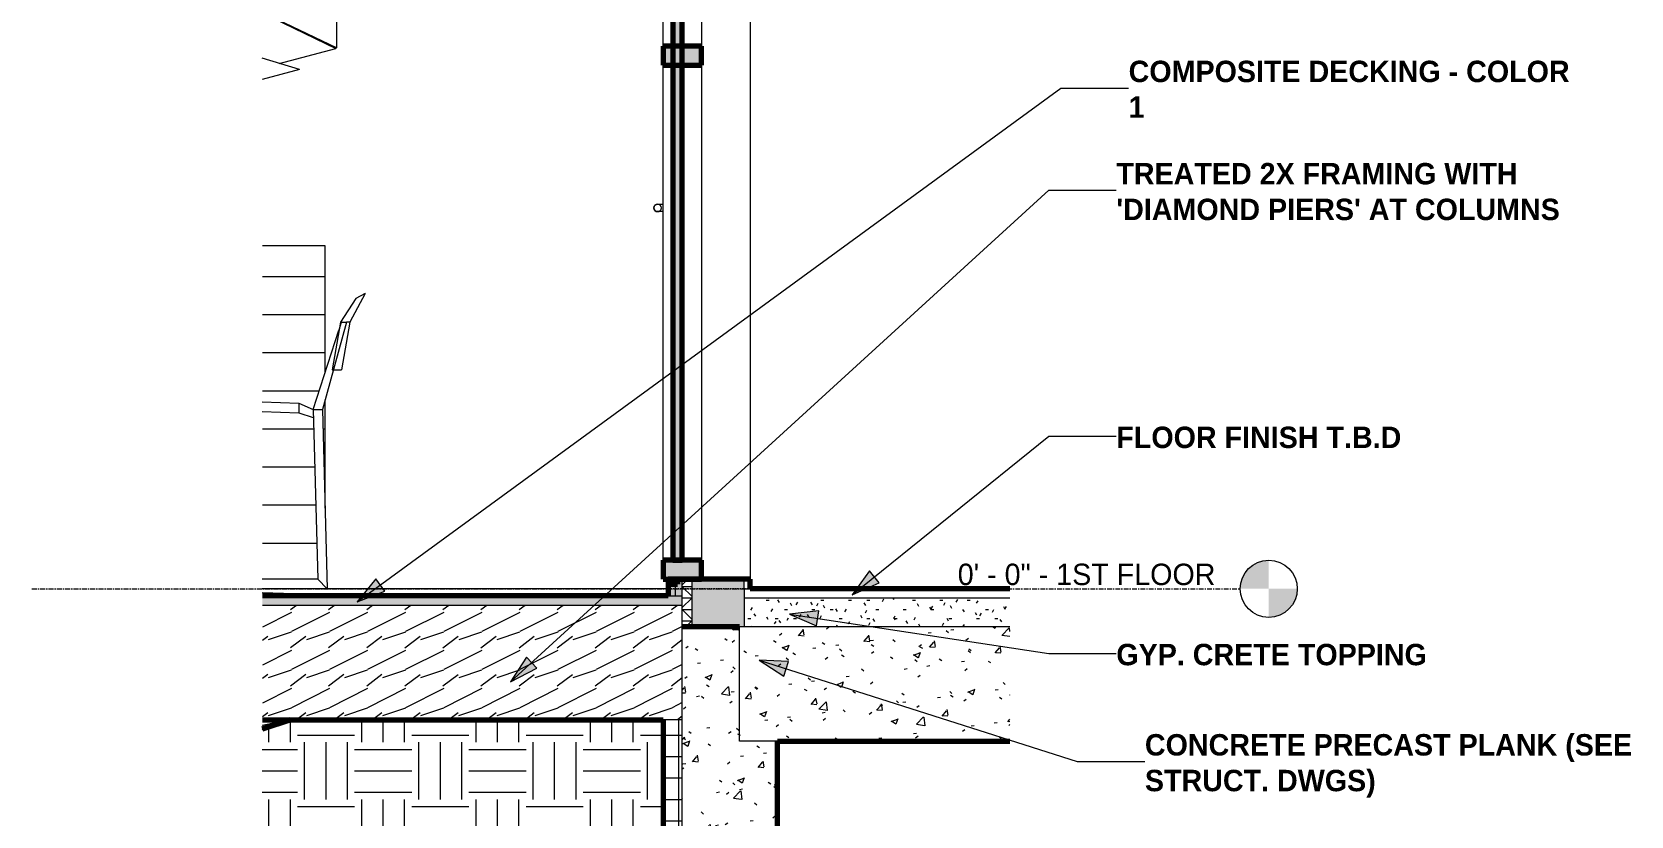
# Model space of a CAD drawing. Header units: inches. Extents: x -3449 to -2631, y -208 to 451.
# Drawn here: x -3126.7 to -2958.8, y -23.9 to 58.5 of the extents above; entities that cross this region are included whole.
import ezdxf

# ---------------------------------------------------------------- set-up
doc = ezdxf.new("R2010")
doc.units = ezdxf.units.IN
doc.header["$MEASUREMENT"] = 0
doc.linetypes.add('Aligning Line 1_8_', pattern=[0.25, 0.125, -0.125])
doc.linetypes.add('Grid Line 1_2_', pattern=[0.875, 0.5, -0.125, 0.125, -0.125])
for name, color, linetype, lineweight in [('0-4', 50, 'Continuous', 5), ('A-DOOR-2', 10, 'Continuous', 18), ('A-DOOR-3', 31, 'Continuous', 9), ('A-FLOR-1', 8, 'Continuous', 5), ('A-FLOR-4', 192, 'Continuous', 70), ('A-FLOR-LEVL', 51, 'Continuous', 9), ('A-FLOR-LEVL-1', 51, 'Grid Line 1_2_', 9), ('A-FLOR-MCUT', 51, 'Continuous', 18), ('A-FLOR-PATT-1', 8, 'Continuous', 9), ('A-GLAZ-1', 55, 'Continuous', 18), ('A-GLAZ-2', 10, 'Continuous', 18), ('A-GLAZ-3', 27, 'Continuous', 18), ('A-GLAZ-4', 151, 'Continuous', 70), ('A-WALL', 113, 'Continuous', 18), ('A-WALL-1', 55, 'Continuous', 18), ('A-WALL-3', 8, 'Continuous', 5), ('A-WALL-4', 23, 'Continuous', 18), ('A-WALL-7', 113, 'Continuous', 70), ('A-WALL-PATT-1', 135, 'Continuous', 9), ('A-WALL-PATT-2', 111, 'Continuous', 9), ('C-TOPO', 7, 'Continuous', 9), ('C-TOPO-1', 7, 'Continuous', 70), ('C-TOPO-2', 135, 'Continuous', 9), ('G-ANNO-SYMB', 111, 'Aligning Line 1_8_', 9), ('G-ANNO-TEXT', 231, 'Continuous', 9), ('G-IMPT', 8, 'Continuous', 9), ('L-SITE', 91, 'Continuous', 9), ('L-SITE-1', 7, 'Continuous', 9), ('S-FNDN-1', 32, 'Continuous', 70)]:
    doc.layers.add(name, color=color, linetype=linetype, lineweight=lineweight)
doc.styles.add('Century Gothic', font='ufonts.com_century-gothic.ttf', dxfattribs={"height": 2.25})
doc.styles.add('Century Gothic_B', font='GOTHICB.TTF', dxfattribs={"height": 2.25})
pattern_1 = [(0, (-10964.796, 146.633), (6, 6), [6, -6]), (0, (-10964.796, 148.883), (6, 6), [6, -6]), (0, (-10964.796, 151.133), (6, 6), [6, -6]), (90, (-10964.046, 151.883), (-6, 6), [6, -6]), (90, (-10961.796, 151.883), (-6, 6), [6, -6]), (90, (-10959.546, 151.883), (-6, 6), [6, -6])]
pattern_2 = [(50, (-1935.993, 146.633), (6.885997, -0.602097), [0.72, -7.92]), (355, (-1935.993, 146.633), (-1.331756, 7.220547), [0.576, -6.336]), (100.451, (-1935.419, 146.583), (5.55363, 6.61819), [0.612, -6.731]), (46.184, (-1935.993, 148.553), (10.24564, -1.588925), [1.08, -11.88]), (96.636, (-1935.139, 148.421), (8.97244, 9.35152), [0.918, -10.096]), (351.184, (-1935.993, 148.553), (8.9732, 9.35123), [0.864, -9.504]), (21, (-1935.033, 148.073), (5.730726, -3.865003), [0.72, -7.92]), (326, (-1935.033, 148.073), (2.33581, 6.96088), [0.576, -6.336]), (71.451, (-1934.555, 147.751), (8.065876, 3.095948), [0.612, -6.731]), (37.5, (-1935.9931, 146.633), (0.116866, 3.1954784), [0.317, -5.942, 0.317, -6.115, -6.36]), (37.5, (-1935.9931, 146.633), (0.116866, 3.1954784), [-12.691, 0.317, -6.043]), (7.5, (-1935.993, 146.633), (2.52543, 3.786025), [0.317, -3.35, 0.317, -5.798, -2.424]), (7.5, (-1935.993, 146.633), (2.52543, 3.786025), [-9.782, 0.317, -2.107]), (327.5, (-1938.1331, 146.633), (5.1243685, -0.216176), [0.317, -2.083, 0.317, -7.171, -9.936]), (327.5, (-1938.1331, 146.633), (5.1243685, -0.216176), [-9.888, 0.317, -9.619]), (317.5, (-1939.093, 146.633), (5.598326, 0.96141), [0.317, -2.803, 0.317, -4.656, -7.056]), (317.5, (-1939.093, 146.633), (5.598326, 0.96141), [-8.093, 0.317, -6.739])]

# ---------------------------------------------------------------- blocks, each defined once
blk = doc.blocks.new('CTR  - Topography_rvt-3-BUILDING SECTION - EAST_WEST - LOOKING SOUTH - Callout 1')
at = {"layer": 'C-TOPO'}
h = blk.add_hatch(dxfattribs=at)
h.set_pattern_fill('FP_35', color=256, style=0, pattern_type=2)
h.set_pattern_definition(pattern_1)
h.paths.add_polyline_path([(-12083.19, -151.11), (-12083.19, -146), (-12095.19, -146), (-12095.19, -134), (-12089.19, -134), (-12089.19, -13.75), (-12128.34, -13.75), (-12131.29, -14.73), (-12131.29, -151.11), (-12087.19, -151.11)], flags=0)
h = blk.add_hatch(dxfattribs=at)
h.set_pattern_fill('FP_35', color=256, style=0, pattern_type=2)
h.set_pattern_definition(pattern_1)
h.paths.add_polyline_path([(-12083.19, -151.11), (-12052.79, -151.11), (-12052.79, -138.01), (-12071.19, -138.01), (-12071.19, -146), (-12083.19, -146)], flags=0)
at = {"layer": 'C-TOPO-1'}
for p, q in [((-12128.34, -13.75), (-12131.29, -14.73)), ((-12052.79, -138.01), (-12071.19, -138.01))]:
    blk.add_line(p, q, dxfattribs=at)
at = {"layer": 'C-TOPO-2'}
for p, q in [((-12121.17, -0.75), (-12131.29, -0.41)), ((-12088.69, 0), (-12124.46, 0)), ((-12131.29, -14.73), (-12128.34, -13.75)), ((-12131.29, -14.33), (-12128.56, -13.75)), ((-12052.79, -138.01), (-12071.19, -138.01))]:
    blk.add_line(p, q, dxfattribs=at)
blk = doc.blocks.new('Outdoor Table01 - 02ZUTB01_dwg-1294291-BUILDING SECTION - EAST_WEST - LOOKING SOUTH - Callout 1')
at = {"layer": 'G-IMPT'}
for p, q in [((-12123.57, 65.31), (-12131.29, 67.34)), ((-12131.29, 67.33), (-12123.57, 65.31)), ((-12131.29, 67.3), (-12123.46, 65.24)), ((-12123.46, 56.82), (-12123.46, 65.24)), ((-12131.29, 60.57), (-12123.46, 56.82)), ((-12131.29, 60.47), (-12123.57, 56.75)), ((-12129.53, 55.18), (-12123.57, 56.75)), ((-12121.48, 30.5), (-12123.09, 28)), ((-12120.48, 31), (-12122.09, 28)), ((-12120.48, 31), (-12121.48, 30.5)), ((-12125.96, 18.83), (-12123.24, 27.15)), ((-12122.46, 28), (-12124.96, 18.83)), ((-12123.09, 28), (-12123.96, 23)), ((-12123.22, 27.21), (-12122.96, 28)), ((-12122.96, 28), (-12123.09, 28)), ((-12122.96, 28), (-12122.46, 28)), ((-12122.09, 28), (-12122.96, 23)), ((-12122.09, 28), (-12122.46, 28)), ((-12123.96, 23), (-12123.9, 23)), ((-12123.83, 23), (-12122.96, 23)), ((-12131.29, 19.63), (-12127.46, 19.48)), ((-12131.29, 18.63), (-12127.46, 18.48)), ((-12127.46, 19.48), (-12125.96, 18.83)), ((-12127.46, 19.48), (-12127.46, 18.48)), ((-12127.46, 18.48), (-12125.94, 17.98)), ((-12125.96, 18.83), (-12125.46, 1)), ((-12125.96, 18.83), (-12124.96, 18.83)), ((-12124.96, 18.83), (-12124.46, 0)), ((-12125.46, 1), (-12131.29, 1)), ((-12124.46, 0), (-12131.29, 0)), ((-12124.46, 0), (-12125.46, 1))]:
    blk.add_line(p, q, dxfattribs=at)
blk = doc.blocks.new('Outdoor Table01 - Outdoor Table01-1294297-BUILDING SECTION - EAST_WEST - LOOKING SOUTH - Callout 1')
blk.add_blockref('Outdoor Table01 - 02ZUTB01_dwg-1294291-BUILDING SECTION - EAST_WEST - LOOKING SOUTH - Callout 1', (0, 0))
blk = doc.blocks.new('Outdoor Table01 - 02ZUTB01_dwg-V3-BUILDING SECTION - EAST_WEST - LOOKING SOUTH - Callout 1')
at = {"layer": 'G-IMPT'}
for q in [(-12131.29, 55.71), (-12131.29, 53.49)]:
    blk.add_line((-12127.37, 54.52), q, dxfattribs=at)
blk = doc.blocks.new('Outdoor Table01 - Outdoor Table01-V4-BUILDING SECTION - EAST_WEST - LOOKING SOUTH - Callout 1')
blk.add_blockref('Outdoor Table01 - 02ZUTB01_dwg-V3-BUILDING SECTION - EAST_WEST - LOOKING SOUTH - Callout 1', (0, 0))
blk = doc.blocks.new('_THE_ WINDOW _ DOOR - Window - 1st Floor-2113386-BUILDING SECTION - EAST_WEST - LOOKING SOUTH - Callout 1')
at = {"layer": 'A-GLAZ-2'}
blk.add_hatch(color=256, dxfattribs=at).paths.add_polyline_path([(-12087.19, 3), (-12087.19, 83.37), (-12088.19, 83.37), (-12088.19, 3), (-12087.51, 3)], flags=0)
at = {"layer": 'A-GLAZ-3'}
h = blk.add_hatch(color=256, dxfattribs=at)
h.paths.add_polyline_path([(-12088.69, 1), (-12085.19, 1), (-12085.19, 3), (-12089.19, 3), (-12089.19, 1)], flags=0)
h.paths.add_polyline_path([(-12089.19, 83.37), (-12085.19, 83.37), (-12085.19, 85.37), (-12089.19, 85.37)], flags=0)
h = blk.add_hatch(color=256, dxfattribs=at)
h.paths.add_polyline_path([(-12087.13, 55), (-12085.19, 55), (-12085.19, 57), (-12087.19, 57), (-12087.19, 55)], flags=0)
h.paths.add_polyline_path([(-12088.69, 55), (-12088.19, 55), (-12088.19, 57), (-12089.19, 57), (-12089.19, 55)], flags=0)
blk.add_hatch(color=256, dxfattribs=at).paths.add_polyline_path([(-12088.69, 0.5), (-12087.69, 0.5), (-12087.69, 1), (-12088.69, 1)], flags=0)
at = {"layer": 'A-GLAZ-1'}
for p, q in [((-12089.19, 57), (-12089.19, 83.37)), ((-12085.19, 83.37), (-12085.19, 57)), ((-12089.19, 3), (-12089.19, 55)), ((-12085.19, 55), (-12085.19, 3))]:
    blk.add_line(p, q, dxfattribs=at)
at = {"layer": 'A-GLAZ-4'}
for p, q in [((-12085.19, 85.37), (-12089.19, 85.37)), ((-12089.19, 85.37), (-12089.19, 83.37)), ((-12085.19, 83.37), (-12085.19, 85.37)), ((-12089.19, 83.37), (-12085.19, 83.37)), ((-12088.19, 83.37), (-12088.19, 3)), ((-12087.19, 83.37), (-12088.19, 83.37)), ((-12087.19, 3), (-12087.19, 83.37)), ((-12085.19, 57), (-12089.19, 57)), ((-12089.19, 57), (-12089.19, 55)), ((-12085.19, 55), (-12085.19, 57)), ((-12089.19, 55), (-12085.19, 55)), ((-12085.19, 3), (-12089.19, 3)), ((-12089.19, 3), (-12089.19, 1)), ((-12088.19, 3), (-12087.19, 3)), ((-12085.19, 1), (-12085.19, 3)), ((-12089.19, 1), (-12085.19, 1)), ((-12087.69, 1), (-12088.69, 1)), ((-12088.69, 1), (-12088.69, 0.5)), ((-12088.69, 0.5), (-12087.69, 0.5)), ((-12087.69, 0.5), (-12087.69, 1))]:
    blk.add_line(p, q, dxfattribs=at)
blk = doc.blocks.new('Door-Passage-Single-Full_Lite - 1-1903893-BUILDING SECTION - EAST_WEST - LOOKING SOUTH - Callout 1')
at = {"layer": 'A-DOOR-3', "flags": 128}
for points in [[(-12090.17, 40), (-12090.17, 40.02), (-12090.17, 40.03), (-12090.17, 40.05), (-12090.16, 40.06), (-12090.16, 40.08), (-12090.16, 40.09), (-12090.15, 40.11), (-12090.15, 40.12), (-12090.14, 40.14), (-12090.14, 40.15), (-12090.13, 40.17), (-12090.13, 40.18), (-12090.12, 40.2), (-12090.11, 40.21), (-12090.1, 40.22), (-12090.09, 40.24), (-12090.08, 40.25), (-12090.07, 40.26), (-12090.06, 40.27), (-12090.05, 40.28), (-12090.04, 40.29), (-12090.03, 40.3), (-12090.01, 40.31), (-12090, 40.32), (-12089.99, 40.33), (-12089.98, 40.34), (-12089.96, 40.35), (-12089.95, 40.35), (-12089.93, 40.36), (-12089.92, 40.37), (-12089.9, 40.37), (-12089.89, 40.38), (-12089.87, 40.38), (-12089.86, 40.38), (-12089.84, 40.39), (-12089.83, 40.39), (-12089.81, 40.39), (-12089.8, 40.39), (-12089.78, 40.39)], [(-12089.77, 40.39), (-12089.76, 40.39), (-12089.76, 40.39), (-12089.75, 40.39), (-12089.75, 40.39), (-12089.74, 40.39), (-12089.73, 40.39), (-12089.72, 40.39), (-12089.71, 40.39), (-12089.7, 40.39), (-12089.69, 40.39), (-12089.67, 40.39), (-12089.66, 40.39), (-12089.64, 40.39), (-12089.63, 40.39), (-12089.61, 40.39), (-12089.6, 40.39), (-12089.58, 40.39), (-12089.56, 40.39), (-12089.54, 40.39), (-12089.52, 40.39), (-12089.5, 40.39), (-12089.48, 40.39), (-12089.46, 40.39), (-12089.44, 40.39), (-12089.42, 40.39), (-12089.4, 40.39), (-12089.38, 40.39), (-12089.35, 40.39), (-12089.33, 40.39), (-12089.31, 40.39), (-12089.29, 40.39), (-12089.26, 40.39), (-12089.24, 40.39), (-12089.22, 40.39), (-12089.19, 40.39)], [(-12089.78, 39.61), (-12089.79, 39.61), (-12089.81, 39.61), (-12089.82, 39.61), (-12089.84, 39.61), (-12089.85, 39.61), (-12089.87, 39.62), (-12089.88, 39.62), (-12089.9, 39.63), (-12089.91, 39.63), (-12089.93, 39.64), (-12089.94, 39.64), (-12089.96, 39.65), (-12089.97, 39.66), (-12089.99, 39.67), (-12090, 39.68), (-12090.01, 39.68), (-12090.02, 39.69), (-12090.04, 39.7), (-12090.05, 39.71), (-12090.06, 39.73), (-12090.07, 39.74), (-12090.08, 39.75), (-12090.09, 39.76), (-12090.1, 39.77), (-12090.11, 39.79), (-12090.12, 39.8), (-12090.12, 39.81), (-12090.13, 39.83), (-12090.14, 39.84), (-12090.14, 39.86), (-12090.15, 39.87), (-12090.15, 39.89), (-12090.16, 39.9), (-12090.16, 39.92), (-12090.16, 39.93), (-12090.17, 39.95), (-12090.17, 39.96), (-12090.17, 39.98), (-12090.17, 40)], [(-12089.19, 39.61), (-12089.21, 39.61), (-12089.23, 39.61), (-12089.26, 39.61), (-12089.28, 39.61), (-12089.3, 39.61), (-12089.33, 39.61), (-12089.35, 39.61), (-12089.37, 39.61), (-12089.39, 39.61), (-12089.42, 39.61), (-12089.44, 39.61), (-12089.46, 39.61), (-12089.48, 39.61), (-12089.5, 39.61), (-12089.52, 39.61), (-12089.54, 39.61), (-12089.56, 39.61), (-12089.57, 39.61), (-12089.59, 39.61), (-12089.61, 39.61), (-12089.63, 39.61), (-12089.64, 39.61), (-12089.66, 39.61), (-12089.67, 39.61), (-12089.68, 39.61), (-12089.69, 39.61), (-12089.71, 39.61), (-12089.72, 39.61), (-12089.73, 39.61), (-12089.74, 39.61), (-12089.74, 39.61), (-12089.75, 39.61), (-12089.76, 39.61), (-12089.76, 39.61), (-12089.77, 39.61)]]:
    blk.add_lwpolyline(points, dxfattribs=at)
at = {"layer": 'A-DOOR-3'}
for start, end in [(0, 180), (180, 360)]:
    blk.add_arc((-12089.78, 40), 0.394, start, end, dxfattribs=at)
blk = doc.blocks.new('Level - Level Head - Circle-50818-BUILDING SECTION - EAST_WEST - LOOKING SOUTH - Callout 1')
at = {"layer": 'A-FLOR-LEVL'}
h = blk.add_hatch(color=256, dxfattribs=at)
edge = h.paths.add_edge_path(flags=0)
edge.add_line((-12025.62, 0), (-12028.62, 0))
edge.add_arc((-12025.62, 0), 3, 90, 180, ccw=False)
edge.add_line((-12025.62, 3), (-12025.62, 0))
h = blk.add_hatch(color=256, dxfattribs=at)
edge = h.paths.add_edge_path(flags=0)
edge.add_line((-12025.62, -3), (-12025.62, 0))
edge.add_line((-12025.62, 0), (-12022.62, 0))
edge.add_arc((-12025.62, 0), 3, 270, 360, ccw=False)
blk.add_circle((-12025.62, 0), 3, dxfattribs=at)

msp = doc.modelspace()

# ---------------------------------------------------------------- hatches: boundary and pattern name
at = {"layer": 'A-FLOR-1'}
msp.add_hatch(color=256, dxfattribs=at).paths.add_polyline_path([(-3059.92, -1.75), (-3058.39, -1.75), (-3058.39, -0.75), (-3102.48, -0.75), (-3102.48, -1.75), (-3060.78, -1.75)], flags=0)
at = {"layer": 'A-FLOR-PATT-1'}
h = msp.add_hatch(dxfattribs=at)
h.set_pattern_fill('FP_30', color=256, style=0, pattern_type=2)
h.set_pattern_definition([(0, (-1935.9931, 146.633), (3.84, 0.96), [0.317, -2.563, 0.317, -2.563, -15.36]), (0, (-1935.9931, 146.633), (3.84, 0.96), [-5.76, 0.317, -5.443, 0.317, -2.563, -6.72]), (0, (-1935.9931, 146.633), (3.84, 0.96), [-14.4, 0.317, -1.603, 0.317, -4.483]), (120, (-1934.5531, 147.113), (-2.7513844, 2.84553755), [0.317, -2.563, 0.317, -2.563, -15.36]), (120, (-1934.5531, 147.113), (-2.7513844, 2.84553755), [-5.76, 0.317, -5.443, 0.317, -2.563, -6.72]), (120, (-1934.5531, 147.113), (-2.7513844, 2.84553755), [-14.4, 0.317, -1.603, 0.317, -4.483]), (240, (-1934.0731, 149.033), (-1.0886156, -3.80553755), [0.317, -2.563, 0.317, -2.563, -15.36]), (240, (-1934.0731, 149.033), (-1.0886156, -3.80553755), [-5.76, 0.317, -5.443, 0.317, -2.563, -6.72]), (240, (-1934.0731, 149.033), (-1.0886156, -3.80553755), [-14.4, 0.317, -1.603, 0.317, -4.483])])
h.paths.add_polyline_path([(-3049.79, -4), (-3023.99, -4), (-3023.99, -1), (-3051.89, -1), (-3051.89, -4)], flags=0)
h = msp.add_hatch(dxfattribs=at)
h.set_pattern_fill('FP_41', color=256, style=0, pattern_type=2)
h.set_pattern_definition([(216.87, (-1934.3931, 150.632), (11.9951857, 7.99642143), [1.999, -17.993]), (206.565, (-1931.9941, 149.432), (-3.998093, -3.998086), [4.47, -4.47]), (198.435, (-1931.9941, 147.433), (-7.9970804, -3.9980748), [2.529, -10.115])])
h.paths.add_polyline_path([(-3060.39, -13.75), (-3058.39, -13.75), (-3058.39, -1.75), (-3102.48, -1.75), (-3102.48, -13.75), (-3061.3, -13.75)], flags=0)
h = msp.add_hatch(dxfattribs=at)
h.set_pattern_fill('FP_38', color=256, style=0, pattern_type=2)
h.set_pattern_definition(pattern_2)
h.paths.add_polyline_path([(-3043.61, -16), (-3023.99, -16), (-3023.99, -4), (-3052.39, -4.01), (-3052.39, -16), (-3048.39, -16)], flags=0)
at = {"layer": 'A-WALL-3'}
h = msp.add_hatch(color=256, dxfattribs=at)
h.paths.add_polyline_path([(-3059.14, -0.75), (-3058.39, -0.75), (-3058.39, 1), (-3058.89, 1), (-3058.89, 0.5), (-3059.14, 0.5), (-3059.14, 0)], flags=0)
h.paths.add_polyline_path([(-3059.14, 85.37), (-3058.39, 85.37), (-3058.39, 108.75), (-3059.14, 108.75), (-3059.14, 88)], flags=0)
at = {"layer": 'A-WALL-4'}
h = msp.add_hatch(color=256, dxfattribs=at)
h.paths.add_polyline_path([(-3059.89, -0.75), (-3059.14, -0.75), (-3059.14, 0.5), (-3059.89, 0.5), (-3059.89, 0)], flags=0)
h.paths.add_polyline_path([(-3059.89, 85.37), (-3059.14, 85.37), (-3059.14, 108.75), (-3059.89, 108.75), (-3059.89, 88)], flags=0)
at = {"layer": 'A-WALL-PATT-1'}
h = msp.add_hatch(dxfattribs=at)
h.set_pattern_fill('FP_37', color=256, style=0, pattern_type=2)
h.set_pattern_definition([(0, (-3191.786, 0.8), (0, 4), []), (90, (-3191.786, 0.8), (-8, 8), [4, -28]), (90, (-3175.786, 4.8), (-8, 8), [4, -28])])
h.paths.add_polyline_path([(-3102.48, 1), (-3096.66, 1), (-3097.14, 17.98), (-3098.66, 18.48), (-3102.48, 18.63), (-3102.48, 6.82)], flags=0)
h.paths.add_polyline_path([(-3095.89, 8.48), (-3095.89, 19.84), (-3096.16, 18.83), (-3095.89, 8.48)], flags=0)
h.paths.add_polyline_path([(-3097.16, 18.83), (-3095.89, 22.73), (-3095.89, 36), (-3102.48, 36), (-3102.48, 19.63), (-3098.66, 19.48), (-3097.55, 19)], flags=0)
at = {"layer": 'A-WALL-PATT-2'}
h = msp.add_hatch(dxfattribs=at)
h.set_pattern_fill('FP_32', color=256, style=0, pattern_type=2)
h.set_pattern_definition([(161.57, (-1935.87313, 146.753), (-0.960383694, -0.00039918), [0, -6.83, 0.758, 0]), (18.43, (-1936.11313, 146.753), (-0.960383694, 0.00039918), [0, -6.83, 0.758, 0]), (108.43, (-1935.87313, 146.753), (0.47951018, -2.4005264), [2.276, -5.312]), (71.57, (-1936.11313, 146.753), (0.47951018, 2.4005264), [2.276, -5.312])])
h.paths.add_polyline_path([(-3054.39, -4), (-3051.89, -4), (-3051.89, 1), (-3057.39, 1), (-3057.39, -4)], flags=0)
h.paths.add_polyline_path([(-3057.39, 85.37), (-3051.89, 85.37), (-3051.89, 108.75), (-3057.39, 108.75), (-3057.39, 88)], flags=0)
h.paths.add_polyline_path([(-3051.89, 109.37), (-3051.89, 109.87), (-3057.39, 109.87), (-3057.39, 109.37), (-3057.27, 109.37)], flags=0)
h = msp.add_hatch(dxfattribs=at)
h.set_pattern_fill('FP_31', color=256, style=0, pattern_type=2)
h.set_pattern_definition([(0, (-1935.9931, 146.633), (0, 1.2), []), (315, (-1935.9931, 146.633), (1.1992531, 0), [1.696, -1.696]), (45, (-1935.9931, 146.633), (1.1992531, 0), [1.696, -1.696])])
h.paths.add_polyline_path([(-3058.39, -4), (-3057.39, -4), (-3057.39, 1), (-3058.39, 1), (-3058.39, -2.08)], flags=0)
h.paths.add_polyline_path([(-3058.39, 85.37), (-3057.39, 85.37), (-3057.39, 108.75), (-3058.39, 108.75), (-3058.39, 88)], flags=0)
h = msp.add_hatch(dxfattribs=at)
h.set_pattern_fill('FP_29', color=256, style=0, pattern_type=2)
h.set_pattern_definition([(0, (-1935.9931, 146.633), (7.68, 1.92), [0.317, -5.443, 0.317, -5.443, -30.72]), (0, (-1935.9931, 146.633), (7.68, 1.92), [-11.52, 0.317, -11.203, 0.317, -5.443, -13.44]), (0, (-1935.9931, 146.633), (7.68, 1.92), [-28.8, 0.317, -3.523, 0.317, -9.283]), (120, (-1933.1131, 147.593), (-5.5027688, 5.691075), [0.317, -5.443, 0.317, -5.443, -30.72]), (120, (-1933.1131, 147.593), (-5.5027688, 5.691075), [-11.52, 0.317, -11.203, 0.317, -5.443, -13.44]), (120, (-1933.1131, 147.593), (-5.5027688, 5.691075), [-28.8, 0.317, -3.523, 0.317, -9.283]), (240, (-1932.1531, 151.433), (-2.1772312, -7.611075), [0.317, -5.443, 0.317, -5.443, -30.72]), (240, (-1932.1531, 151.433), (-2.1772312, -7.611075), [-11.52, 0.317, -11.203, 0.317, -5.443, -13.44]), (240, (-1932.1531, 151.433), (-2.1772312, -7.611075), [-28.8, 0.317, -3.523, 0.317, -9.283])])
h.paths.add_polyline_path([(-3051.89, 0), (-3051.26, 0), (-3051.26, 1), (-3051.89, 1)], flags=0)
h.paths.add_polyline_path([(-3051.89, 85.37), (-3051.26, 85.37), (-3051.26, 108.75), (-3051.89, 108.75), (-3051.89, 91.07)], flags=0)
h = msp.add_hatch(dxfattribs=at)
h.set_pattern_fill('FP_38', color=256, style=0, pattern_type=2)
h.set_pattern_definition(pattern_2)
h.paths.add_polyline_path([(-3058.39, -134), (-3048.39, -134), (-3048.39, -16), (-3052.39, -16), (-3052.39, -4), (-3058.39, -4), (-3058.39, -76.59)], flags=0)
h = msp.add_hatch(dxfattribs=at)
h.set_pattern_fill('FP_39', color=256, style=0, pattern_type=2)
h.set_pattern_definition([(0, (-1935.9931, 146.633), (0, 2.25), []), (90, (-1935.9931, 146.633), (-2.25, 1e-16), [])])
h.paths.add_polyline_path([(-3058.39, -134), (-3058.39, -13.75), (-3060.39, -13.75), (-3060.39, -134)], flags=0)
at = {"layer": 'G-ANNO-TEXT'}
for points in [[(-3040.55, -0.64), (-3037.71, 0.62), (-3038.72, 1.87)], [(-3092.53, -1.36), (-3089.63, -0.24), (-3090.58, 1.06)], [(-3047.15, -2.66), (-3044.3, -3.9), (-3044.06, -2.31)], [(-3076.43, -9.78), (-3073.67, -8.35), (-3074.75, -7.17)], [(-3050.33, -7.51), (-3047.72, -9.19), (-3047.23, -7.65)]]:
    msp.add_hatch(color=256, dxfattribs=at).paths.add_polyline_path(points, flags=0)

# ---------------------------------------------------------------- linework, layer by layer
at = {"layer": 'A-FLOR-4'}
for p, q in [((-3023.99, 0), (-3051.26, 0)), ((-3059.89, -0.75), (-3102.48, -0.75)), ((-3102.48, -13.75), (-3060.39, -13.75)), ((-3048.39, -16), (-3023.99, -16))]:
    msp.add_line(p, q, dxfattribs=at)
at = {"layer": 'A-FLOR-LEVL-1'}
msp.add_line((-3126.67, 0), (-2999.82, 0), dxfattribs=at)
at = {"layer": 'A-FLOR-MCUT'}
for p, q in [((-3051.89, 0), (-3051.89, -4)), ((-3023.99, -1), (-3051.89, -1)), ((-3058.39, -1.75), (-3102.48, -1.75)), ((-3023.99, -4), (-3052.39, -4))]:
    msp.add_line(p, q, dxfattribs=at)
at = {"layer": 'A-WALL'}
for p, q in [((-3059.14, 0.5), (-3059.14, -0.75)), ((-3058.39, -134), (-3058.39, 1)), ((-3057.39, 1), (-3057.39, -4)), ((-3051.89, 0), (-3051.89, 1)), ((-3051.89, 0), (-3051.26, 0)), ((-3059.89, -0.75), (-3058.39, -0.75)), ((-3052.39, -16), (-3052.39, -4)), ((-3058.39, -13.75), (-3060.39, -13.75)), ((-3048.39, -16), (-3052.39, -16))]:
    msp.add_line(p, q, dxfattribs=at)
at = {"layer": 'A-WALL-1'}
for p, q in [((-3051.26, 85.37), (-3051.26, 1)), ((-3095.89, 36), (-3102.48, 36)), ((-3095.89, 22.73), (-3095.89, 36)), ((-3095.89, 8.48), (-3095.89, 19.84))]:
    msp.add_line(p, q, dxfattribs=at)
at = {"layer": 'A-WALL-7'}
for p, q in [((-3059.89, 0.5), (-3059.89, -0.75)), ((-3058.89, 0.5), (-3059.89, 0.5)), ((-3051.26, 1), (-3058.89, 1)), ((-3058.89, 1), (-3058.89, 0.5)), ((-3051.26, 0), (-3051.26, 1))]:
    msp.add_line(p, q, dxfattribs=at)
at = {"layer": 'G-ANNO-SYMB'}
msp.add_line((-3023.99, 0), (-3102.48, 0), dxfattribs=at)
at = {"layer": 'G-ANNO-TEXT'}
for p, q in [((-3092.53, -1.36), (-3018.64, 52.59)), ((-3018.64, 52.59), (-3011.53, 52.59)), ((-3076.43, -9.78), (-3019.92, 41.85)), ((-3019.92, 41.85), (-3012.82, 41.85)), ((-3040.55, -0.64), (-3019.92, 16.03)), ((-3019.92, 16.03), (-3012.82, 16.03)), ((-3038.72, 1.87), (-3040.55, -0.64)), ((-3037.71, 0.62), (-3038.72, 1.87)), ((-3090.58, 1.06), (-3092.53, -1.36)), ((-3089.63, -0.24), (-3090.58, 1.06)), ((-3040.55, -0.64), (-3037.71, 0.62)), ((-3092.53, -1.36), (-3089.63, -0.24)), ((-3044.06, -2.31), (-3047.15, -2.66)), ((-3047.15, -2.66), (-3044.3, -3.9)), ((-3047.15, -2.66), (-3019.92, -6.78)), ((-3044.3, -3.9), (-3044.06, -2.31)), ((-3074.75, -7.17), (-3076.43, -9.78)), ((-3076.43, -9.78), (-3073.67, -8.35)), ((-3073.67, -8.35), (-3074.75, -7.17)), ((-3050.33, -7.51), (-3047.72, -9.19)), ((-3047.23, -7.65), (-3050.33, -7.51)), ((-3050.33, -7.51), (-3016.92, -18.13)), ((-3047.72, -9.19), (-3047.23, -7.65)), ((-3019.92, -6.78), (-3012.82, -6.78)), ((-3016.92, -18.13), (-3009.82, -18.13))]:
    msp.add_line(p, q, dxfattribs=at)
at = {"layer": 'S-FNDN-1'}
for p, q in [((-3052.39, -4), (-3058.39, -4)), ((-3060.39, -13.75), (-3060.39, -134)), ((-3048.39, -128), (-3048.39, -16))]:
    msp.add_line(p, q, dxfattribs=at)

# ---------------------------------------------------------------- block references
at = {"layer": '0-4'}
msp.add_blockref('CTR  - Topography_rvt-3-BUILDING SECTION - EAST_WEST - LOOKING SOUTH - Callout 1', (9028.8, 0), dxfattribs=at)
at = {"layer": 'A-DOOR-2'}
msp.add_blockref('Door-Passage-Single-Full_Lite - 1-1903893-BUILDING SECTION - EAST_WEST - LOOKING SOUTH - Callout 1', (9028.8, 0), dxfattribs=at)
at = {"layer": 'A-FLOR-LEVL'}
msp.add_blockref('Level - Level Head - Circle-50818-BUILDING SECTION - EAST_WEST - LOOKING SOUTH - Callout 1', (9028.8, 0), dxfattribs=at)
at = {"layer": 'A-GLAZ-1'}
msp.add_blockref('_THE_ WINDOW _ DOOR - Window - 1st Floor-2113386-BUILDING SECTION - EAST_WEST - LOOKING SOUTH - Callout 1', (9028.8, 0), dxfattribs=at)
at = {"layer": 'L-SITE'}
msp.add_blockref('Outdoor Table01 - Outdoor Table01-V4-BUILDING SECTION - EAST_WEST - LOOKING SOUTH - Callout 1', (9028.8, 0), dxfattribs=at)
at = {"layer": 'L-SITE-1'}
msp.add_blockref('Outdoor Table01 - Outdoor Table01-1294297-BUILDING SECTION - EAST_WEST - LOOKING SOUTH - Callout 1', (9028.8, 0), dxfattribs=at)

# ---------------------------------------------------------------- texts
at = {"layer": 'A-FLOR-LEVL', "insert": (-3029.47, 2.64), "char_height": 2.25, "width": 32.4967, "attachment_point": 1, "style": 'Century Gothic'}
msp.add_mtext('0\' - 0" - 1ST FLOOR', dxfattribs=at)
at = {"layer": 'G-ANNO-TEXT', "char_height": 2.25, "attachment_point": 1, "style": 'Century Gothic_B'}
for s, insert, width in [('COMPOSITE DECKING - COLOR', (-3011.53, 55.46), 57.6457), ('\\fCentury Gothic|b1|i0|c0|p34|;1', (-3011.53, 51.71), 2.1967), ('TREATED 2X FRAMING WITH', (-3012.82, 44.72), 49.6162), ("'DIAMOND PIERS' AT COLUMNS", (-3012.82, 40.97), 56.8125), ('FLOOR FINISH T.B.D', (-3012.82, 17.03), 34.6177), ('GYP. CRETE TOPPING', (-3012.82, -5.78), 38.481), ('CONCRETE PRECAST PLANK (SEE', (-3009.82, -15.26), 59.0092), ('STRUCT. DWGS)', (-3009.82, -19.01), 28.1032)]:
    msp.add_mtext(s, dxfattribs=dict(at, insert=insert, width=width))

doc.saveas('drawing.dxf')
